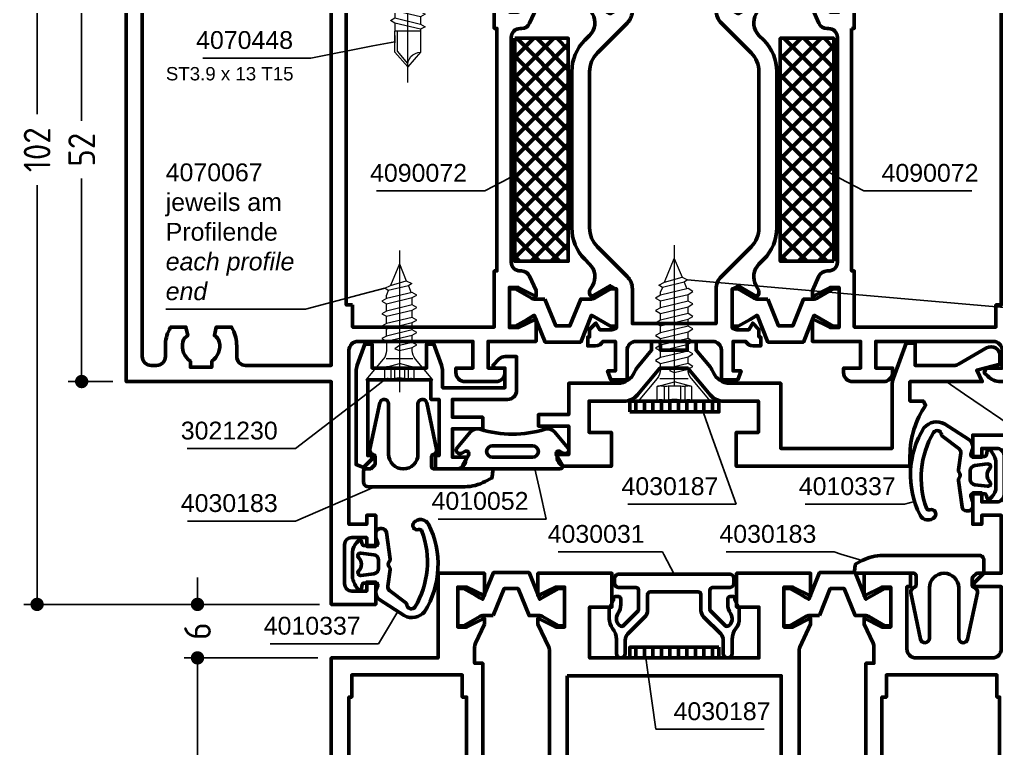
# Model space of a CAD drawing. Header units: millimetres. Extents: x 27 to 192, y 33 to 248.
# Drawn here: x 27 to 136.7, y 113.3 to 195 of the extents above; entities that cross this region are included whole.
import ezdxf
from ezdxf.enums import TextEntityAlignment as Align

# ---------------------------------------------------------------- set-up
doc = ezdxf.new("R2010")
doc.units = ezdxf.units.MM
doc.linetypes.add('CENTER', pattern=[50.8, 31.75, -6.35, 6.35, -6.35])
doc.linetypes.add('HIDDEN', pattern=[9.525, 6.35, -3.175])
for name, color, linetype, lineweight in [('AM_5', 3, 'Continuous', 25), ('AM_C', 50, 'Continuous', 50), ('AM_S', 80, 'Continuous', 50), ('Cent3', 70, 'CENTER', 18), ('CHide4', 10, 'HIDDEN', 13), ('Cont3', 70, 'Continuous', 18), ('Cont4', 10, 'Continuous', 13)]:
    doc.layers.add(name, color=color, linetype=linetype, lineweight=lineweight)
doc.layers.add('WBC-GER-ENG', color=7, linetype='Continuous')
doc.styles.add('HBS_DIMTEXTSTYLE', font='isocp.shx')
doc.styles.add('SWISSL', font='swissl.ttf')
doc.dimstyles.new('Konstruktionsschnitt 1-1$0', dxfattribs={"dimscale": 0, "dimtxt": 3, "dimasz": 1.5, "dimexe": 1.5, "dimexo": 1.5, "dimgap": 1.5, "dimtad": 0, "dimdsep": 46, "dimtxsty": 'HBS_DIMTEXTSTYLE', "dimblk": 'PUNKT', "dimcen": 0, "dimclrd": 3, "dimclre": 3, "dimclrt": 2, "dimadec": 1, "dimazin": 2, "dimtfac": 0.7, "dimtofl": 0, "dimtmove": 0, "dimatfit": 3, "dimfxl": 0, "dimtolj": 1, "dimtzin": 0, "dimarcsym": 0})

# ---------------------------------------------------------------- blocks, each defined once
blk = doc.blocks.new('PUNKT')
at = {"color": 0, "linetype": 'Continuous'}
blk.add_line((-0.5, 0), (-1, 0), dxfattribs=at)
at = {"color": 0, "linetype": 'Continuous', "const_width": 0.5}
blk.add_lwpolyline([(-0.25, 0, 1), (0.25, 0, 1)], format="xyb", close=True, dxfattribs=at)
blk = doc.blocks.new('*D30')
at = {"layer": 'AM_5', "color": 3, "lineweight": -2, "transparency": 16777216}
for p, q in [((60.5, 123.42), (45.5, 123.42)), ((47, 121.92), (47, 90.13)), ((47, 51.92), (47, 83.71)), ((60.5, 50.42), (45.5, 50.42))]:
    blk.add_line(p, q, dxfattribs=at)
at = {"layer": 'AM_5', "color": 3, "lineweight": -2, "transparency": 16777216, "xscale": 1.5, "yscale": 1.5, "zscale": 1.5}
for p, rotation in [((47, 123.42), 90), ((47, 50.42), 270)]:
    blk.add_blockref('PUNKT', p, dxfattribs=dict(at, rotation=rotation))
at = {"layer": 'AM_5', "color": 2, "transparency": 16777216, "insert": (47, 86.92), "char_height": 3, "attachment_point": 5, "rotation": 90, "style": 'HBS_DIMTEXTSTYLE'}
blk.add_mtext('\\A1;73', dxfattribs=at)
blk = doc.blocks.new('*D31')
at = {"layer": 'AM_5', "color": 3, "lineweight": -2, "transparency": 16777216}
for p, q in [((47, 130.92), (47, 132.42)), ((60.7, 129.42), (45.5, 129.42)), ((60.5, 123.42), (45.5, 123.42)), ((47, 121.92), (47, 120.42))]:
    blk.add_line(p, q, dxfattribs=at)
at = {"layer": 'AM_5', "color": 3, "lineweight": -2, "transparency": 16777216, "xscale": 1.5, "yscale": 1.5, "zscale": 1.5}
for p, rotation in [((47, 129.42), 270), ((47, 123.42), 90)]:
    blk.add_blockref('PUNKT', p, dxfattribs=dict(at, rotation=rotation))
at = {"layer": 'AM_5', "color": 2, "transparency": 16777216, "insert": (47, 126.42), "char_height": 3, "attachment_point": 5, "rotation": 90, "style": 'HBS_DIMTEXTSTYLE'}
blk.add_mtext('\\A1;6', dxfattribs=at)
blk = doc.blocks.new('*S457')
at = {"layer": 'AM_5', "color": 3}
for p, q in [((58, 138.76), (66.9, 142.62)), ((66.9, 142.62), (66.9, 142.62)), ((45.87, 138.76), (58, 138.76))]:
    blk.add_line(p, q, dxfattribs=at)
at = {"layer": 'AM_5', "color": 2, "insert": (56, 139.76), "char_height": 2, "attachment_point": 9, "style": 'SWISSL'}
blk.add_mtext('4030183', dxfattribs=at)
blk = doc.blocks.new('*S458')
at = {"layer": 'AM_5', "color": 3}
for p, q in [((106.31, 135.3), (118.44, 135.3)), ((118.44, 135.3), (119.19, 135.07))]:
    blk.add_line(p, q, dxfattribs=at)
at = {"layer": 'AM_5', "color": 3, "linetype": 'Continuous'}
blk.add_line((119.19, 135.07), (121.58, 134.33), dxfattribs=at)
at = {"layer": 'AM_5', "color": 2, "insert": (116.44, 136.3), "char_height": 2, "attachment_point": 9, "style": 'SWISSL'}
blk.add_mtext('4030183', dxfattribs=at)
blk = doc.blocks.new('*S462')
at = {"layer": 'AM_5', "color": 3, "linetype": 'Continuous'}
blk.add_line((97.57, 121.51), (97.22, 123.99), dxfattribs=at)
at = {"layer": 'AM_5', "color": 3}
for p, q in [((98.42, 115.41), (97.57, 121.51)), ((110.57, 115.41), (98.42, 115.41))]:
    blk.add_line(p, q, dxfattribs=at)
at = {"layer": 'AM_5', "color": 2, "insert": (100.42, 116.41), "char_height": 2, "attachment_point": 7, "style": 'SWISSL'}
blk.add_mtext('4030187', dxfattribs=at)
blk = doc.blocks.new('*S463')
at = {"layer": 'AM_5', "color": 3}
for p, q in [((87.47, 135.3), (99.17, 135.3)), ((99.17, 135.3), (99.32, 135.03))]:
    blk.add_line(p, q, dxfattribs=at)
at = {"layer": 'AM_5', "color": 3, "linetype": 'Continuous'}
blk.add_line((99.32, 135.03), (100.5, 132.82), dxfattribs=at)
at = {"layer": 'AM_5', "color": 2, "insert": (97.17, 136.3), "char_height": 2, "attachment_point": 9, "style": 'SWISSL'}
blk.add_mtext('4030031', dxfattribs=at)
blk = doc.blocks.new('WS4070448')
at = {"layer": 'Cent3', "ltscale": 0.5}
blk.add_line((8.05, -14.4), (8.07, 4.66), dxfattribs=at)
at = {"layer": 'CHide4', "ltscale": 0.3}
for p, q in [((7.1, 1.69), (7.1, 3.08)), ((7.51, 1.69), (7.51, 2.97)), ((8.63, 1.69), (8.63, 2.97)), ((9.04, 1.69), (9.04, 3.08))]:
    blk.add_line(p, q, dxfattribs=at)
for points in [[(6.42, 2.92), (6.42, 1.69)], [(9.72, 2.92), (9.72, 1.69)], [(6.42, 1.69), (8.07, 1.25)], [(9.72, 1.69), (8.07, 1.25)]]:
    blk.add_lwpolyline(points, dxfattribs=at)
for centre, radius, start, end in [((6.48, 4.2), 1.28, 267.2848, 298.8872), ((8.07, 5.85), 2.94, 250.6988, 289.3012), ((9.66, 4.2), 1.28, 241.1128, 272.7152), ((6.76, 2.85), 1.21, 253.6643, 286.3357), ((8.07, 11.78), 10.13, 264.4948, 275.5052), ((9.38, 2.85), 1.21, 253.6643, 286.3357)]:
    blk.add_arc(centre, radius, start, end, dxfattribs=at)
at = {"layer": 'Cont4'}
for p, q in [((6.62, -8.64), (6.62, -11)), ((6.62, -8.64), (9.52, -8.64)), ((9.52, -11), (9.52, -8.64)), ((6.62, -11), (8.07, -12.64)), ((8.07, -12.64), (9.52, -11))]:
    blk.add_line(p, q, dxfattribs=at)
blk.add_lwpolyline([(11.39, 2.11, 0.314856), (4.74, 2.11, 0.244912), (4.32, 1.29), (4.32, 0.36), (11.82, 0.36), (11.82, 1.29, 0.244912), (11.39, 2.11, 0.138291)], format="xyb", dxfattribs=at)
for points in [[(6.12, -1.14), (6.62, -1.43), (8.07, -1.08), (8.57, -0.71), (8.07, -0.51), (6.62, -0.85)], [(6.12, -2.54), (6.62, -2.83), (9.52, -2.14), (10.02, -1.85), (9.52, -1.56), (6.62, -2.25)], [(6.12, -3.94), (6.62, -4.23), (9.52, -3.54), (10.02, -3.25), (9.52, -2.96), (6.62, -3.65)], [(6.12, -5.34), (6.62, -5.63), (9.52, -4.94), (10.02, -4.65), (9.52, -4.36), (6.62, -5.05)], [(6.12, -6.74), (6.62, -7.03), (9.52, -6.34), (10.02, -6.05), (9.52, -5.76), (6.62, -6.45)], [(6.12, -8.14), (6.62, -8.43), (9.52, -7.74), (10.02, -7.45), (9.52, -7.16), (6.62, -7.85)]]:
    blk.add_lwpolyline(points, close=True, dxfattribs=at)
for points in [[(6.62, -0.14), (6.62, -0.85)], [(9.52, -0.14), (9.52, -1.56)], [(6.62, -1.43), (6.62, -1.85)], [(6.62, -1.43), (6.62, -2.25)], [(6.62, -1.43), (6.62, -2.25)], [(9.52, -2.14), (9.52, -2.96)], [(6.62, -2.83), (6.62, -3.65)], [(6.62, -4.23), (6.62, -5.05)], [(9.52, -3.54), (9.52, -4.36)], [(9.52, -4.94), (9.52, -5.76)], [(6.62, -5.63), (6.62, -6.45)], [(9.52, -6.34), (9.52, -7.16)], [(6.62, -7.03), (6.62, -7.85)], [(6.62, -8.43), (6.62, -8.64)], [(9.27, -8.64), (9.27, -10.89), (8.1, -12.28)], [(9.52, -7.74), (9.52, -8.64)], [(6.62, -9.83), (6.62, -10.65)], [(9.52, -9.14), (9.52, -9.96)]]:
    blk.add_lwpolyline(points, dxfattribs=at)
for centre, radius, start, end in [((6.12, -0.14), 0.5, 0, 90), ((10.02, -0.14), 0.5, 90, 180), ((6.61, -12.47), 1.47, 353.4244, 89.6688)]:
    blk.add_arc(centre, radius, start, end, dxfattribs=at)
blk = doc.blocks.new('*S464')
at = {"layer": 'AM_5', "color": 3}
for p, q in [((59.72, 190.7), (66.69, 192.06)), ((47.58, 190.7), (59.72, 190.7))]:
    blk.add_line(p, q, dxfattribs=at)
at = {"layer": 'AM_5', "color": 3, "linetype": 'Continuous'}
blk.add_line((66.69, 192.06), (69.14, 192.54), dxfattribs=at)
at = {"layer": 'AM_5', "color": 2, "insert": (57.72, 191.7), "char_height": 2, "attachment_point": 9, "style": 'SWISSL'}
blk.add_mtext('4070448', dxfattribs=at)
blk = doc.blocks.new('ZAHL rechts')
at = {"layer": 'AM_5', "color": 2, "style": 'SWISSL'}
blk.add_attdef('XXX', text='', height=1.5, dxfattribs=at).set_placement((-1.95, -2.5), align=Align.RIGHT)
blk = doc.blocks.new('*S468')
at = {"layer": 'AM_5', "color": 3, "linetype": 'Continuous'}
blk.add_line((81.25, 176.87), (83.46, 178.04), dxfattribs=at)
at = {"layer": 'AM_5', "color": 3}
for p, q in [((79.24, 175.8), (81.25, 176.87)), ((67.1, 175.8), (79.24, 175.8))]:
    blk.add_line(p, q, dxfattribs=at)
at = {"layer": 'AM_5', "color": 2, "insert": (77.24, 176.8), "char_height": 2, "attachment_point": 9, "style": 'SWISSL'}
blk.add_mtext('4090072', dxfattribs=at)
blk = doc.blocks.new('*S469')
at = {"layer": 'AM_5', "color": 3, "linetype": 'Continuous'}
blk.add_line((119.75, 176.87), (117.54, 178.04), dxfattribs=at)
at = {"layer": 'AM_5', "color": 3}
for p, q in [((121.76, 175.8), (119.75, 176.87)), ((133.9, 175.8), (121.76, 175.8))]:
    blk.add_line(p, q, dxfattribs=at)
at = {"layer": 'AM_5', "color": 2, "insert": (123.76, 176.8), "char_height": 2, "attachment_point": 7, "style": 'SWISSL'}
blk.add_mtext('4090072', dxfattribs=at)
blk = doc.blocks.new('*S470')
at = {"layer": 'WBC-GER-ENG', "color": 3, "linetype": 'Continuous'}
blk.add_line((104.49, 165.6), (102, 165.81), dxfattribs=at)
at = {"layer": 'WBC-GER-ENG', "color": 3}
for p, q in [((153, 161.4), (104.49, 165.6)), ((191.18, 161.4), (153, 161.4))]:
    blk.add_line(p, q, dxfattribs=at)
at = {"layer": 'WBC-GER-ENG', "color": 2, "insert": (155, 162.4), "char_height": 2, "attachment_point": 7, "style": 'SWISSL'}
blk.add_mtext('4070056\\PST4.2 x 16 T20\\PSchraubenabstand < 300 mm\\P\\fSwis721 Lt BT|b0|i1|c0|p34;Screw distance < 300 mm', dxfattribs=at)
blk = doc.blocks.new('*S471')
at = {"layer": 'AM_5', "color": 3, "linetype": 'Continuous'}
blk.add_line((68.19, 126.48), (69.47, 128.62), dxfattribs=at)
at = {"layer": 'AM_5', "color": 3}
for p, q in [((67.31, 125), (68.19, 126.48)), ((55.16, 125), (67.31, 125))]:
    blk.add_line(p, q, dxfattribs=at)
at = {"layer": 'AM_5', "color": 2, "insert": (65.31, 126), "char_height": 2, "attachment_point": 9, "style": 'SWISSL'}
blk.add_mtext('4010337', dxfattribs=at)
blk = doc.blocks.new('*S472')
at = {"layer": 'AM_5', "color": 3}
for p, q in [((115.2, 140.65), (126.35, 140.65)), ((126.35, 140.65), (127.45, 140.96))]:
    blk.add_line(p, q, dxfattribs=at)
at = {"layer": 'AM_5', "color": 2, "insert": (125.35, 141.65), "char_height": 2, "attachment_point": 9, "style": 'SWISSL'}
blk.add_mtext('4010337', dxfattribs=at)
blk = doc.blocks.new('ws4070056')
at = {"layer": 'Cent3', "ltscale": 0.5}
blk.add_line((0, -17.5), (0, 1.5), dxfattribs=at)
at = {"layer": 'CHide4', "ltscale": 0.5}
for p, q in [((-1.17, -1.64), (-1.17, 0)), ((1.13, -1.64), (1.13, 0)), ((-0.68, -1.64), (-0.68, -0.13)), ((0.64, -1.64), (0.64, -0.13))]:
    blk.add_line(p, q, dxfattribs=at)
for points in [[(-1.97, 0), (-1.97, -1.64)], [(1.93, 0), (1.93, -1.64)], [(-1.97, -1.64), (-0.02, -2.16)], [(1.93, -1.64), (-0.02, -2.16)], [(1.62, -2.53), (-1.62, -2.53)]]:
    blk.add_lwpolyline(points, dxfattribs=at)
for centre, radius, start, end in [((-1.57, 0.41), 0.571, 225.3933, 314.6067), ((-0.02, 3.28), 3.47, 250.6988, 289.3012), ((1.53, 0.43), 0.591, 227.294, 312.706), ((-1.57, -0.27), 1.43, 253.6643, 286.3357), ((-0.02, 10.28), 11.97, 264.4948, 275.5052), ((1.53, -0.27), 1.43, 253.6643, 286.3357)]:
    blk.add_arc(centre, radius, start, end, dxfattribs=at)
at = {"layer": 'Cont4'}
blk.add_lwpolyline([(1.55, -3.56, -0.176327), (1.92, -2.53), (4.05, 0), (-4.05, 0), (-1.92, -2.53, -0.176327), (-1.55, -3.56)], format="xyb", dxfattribs=at)
for points in [[(-1.55, -3.58), (-2.1, -3.9), (-1.55, -4.22), (0, -3.85), (0.55, -3.43), (0, -3.21)], [(-1.55, -4.98), (-2.1, -5.3), (-1.55, -5.62), (1.55, -4.88), (2.1, -4.56), (1.55, -4.24)], [(-1.55, -6.38), (-2.1, -6.7), (-1.55, -7.02), (1.55, -6.28), (2.1, -5.96), (1.55, -5.64)], [(-1.55, -7.78), (-2.1, -8.1), (-1.55, -8.42), (1.55, -7.68), (2.1, -7.36), (1.55, -7.04)], [(-1.55, -9.18), (-2.1, -9.5), (-1.55, -9.82), (1.55, -9.08), (2.1, -8.76), (1.55, -8.44)], [(-1.55, -10.58), (-2.1, -10.9), (-1.55, -11.22), (1.55, -10.48), (2.1, -10.16), (1.55, -9.84)], [(-1.55, -11.98), (-2.1, -12.3), (-1.55, -12.62), (1.55, -11.88), (2.1, -11.56), (1.55, -11.24)], [(1.34, -12.76), (1.73, -13.02), (1.11, -13.33), (-0.87, -13.9), (-1.5, -13.59), (-1.11, -13.33)]]:
    blk.add_lwpolyline(points, close=True, dxfattribs=at)
for points in [[(-1.55, -4.22), (-1.55, -4.98)], [(1.55, -3.56), (1.55, -4.24)], [(1.55, -4.88), (1.55, -5.64)], [(-1.55, -5.62), (-1.55, -6.38)], [(1.55, -6.28), (1.55, -7.04)], [(-1.55, -7.02), (-1.55, -7.78)], [(-1.55, -8.42), (-1.55, -9.18)], [(1.55, -7.68), (1.55, -8.44)], [(-1.55, -9.82), (-1.55, -10.58)], [(1.55, -9.08), (1.55, -9.84)], [(1.55, -10.48), (1.55, -11.24)], [(-1.55, -11.22), (-1.55, -11.98)], [(1.55, -11.88), (1.55, -12.26)], [(-1.11, -13.33), (-1.41, -12.59)], [(1.34, -12.76), (1.55, -12.26)], [(1.11, -13.33), (0, -16), (-0.87, -13.9)]]:
    blk.add_lwpolyline(points, dxfattribs=at)
blk = doc.blocks.new('*D81')
at = {"layer": 'AM_5', "color": 3, "lineweight": -2, "transparency": 16777216}
for p, q in [((60.7, 231.42), (27.5, 231.42)), ((29, 229.92), (29, 184.41)), ((29, 130.92), (29, 176.43)), ((60.7, 129.42), (27.5, 129.42))]:
    blk.add_line(p, q, dxfattribs=at)
at = {"layer": 'AM_5', "color": 3, "lineweight": -2, "transparency": 16777216, "xscale": 1.5, "yscale": 1.5, "zscale": 1.5}
for p, rotation in [((29, 231.42), 90), ((29, 129.42), 270)]:
    blk.add_blockref('PUNKT', p, dxfattribs=dict(at, rotation=rotation))
at = {"layer": 'AM_5', "color": 2, "transparency": 16777216, "insert": (29, 180.42), "char_height": 3, "attachment_point": 5, "rotation": 90, "style": 'HBS_DIMTEXTSTYLE'}
blk.add_mtext('\\A1;102', dxfattribs=at)
blk = doc.blocks.new('*S476')
at = {"layer": 'AM_5', "color": 3, "linetype": 'Continuous'}
blk.add_line((85.42, 142.18), (84.87, 144.62), dxfattribs=at)
at = {"layer": 'AM_5', "color": 3}
for p, q in [((86.14, 139), (85.42, 142.18)), ((74, 139), (86.14, 139))]:
    blk.add_line(p, q, dxfattribs=at)
at = {"layer": 'AM_5', "color": 2, "insert": (84.14, 140), "char_height": 2, "attachment_point": 9, "style": 'SWISSL'}
blk.add_mtext('4010052', dxfattribs=at)
blk = doc.blocks.new('*S477')
at = {"layer": 'AM_5', "color": 3, "linetype": 'Continuous'}
blk.add_line((66.02, 153.09), (68, 154.62), dxfattribs=at)
at = {"layer": 'AM_5', "color": 3}
for p, q in [((58, 146.89), (66.02, 153.09)), ((45.84, 146.89), (58, 146.89))]:
    blk.add_line(p, q, dxfattribs=at)
at = {"layer": 'AM_5', "color": 2, "insert": (56, 147.89), "char_height": 2, "attachment_point": 9, "style": 'SWISSL'}
blk.add_mtext('3021230', dxfattribs=at)
blk = doc.blocks.new('*S478')
at = {"layer": 'AM_5', "color": 3, "linetype": 'Continuous'}
blk.add_line((133.06, 153.01), (131, 154.42), dxfattribs=at)
at = {"layer": 'AM_5', "color": 3}
for p, q in [((153, 139.43), (133.06, 153.01)), ((164.7, 139.43), (153, 139.43))]:
    blk.add_line(p, q, dxfattribs=at)
at = {"layer": 'AM_5', "color": 2, "insert": (155, 140.43), "char_height": 2, "attachment_point": 7, "style": 'SWISSL'}
blk.add_mtext('3021231', dxfattribs=at)
blk = doc.blocks.new('*S479')
at = {"layer": 'AM_5', "color": 3, "linetype": 'Continuous'}
blk.add_line((104.57, 148.67), (103.73, 151.02), dxfattribs=at)
at = {"layer": 'AM_5', "color": 3}
for p, q in [((107.45, 140.65), (104.57, 148.67)), ((95.3, 140.65), (107.45, 140.65))]:
    blk.add_line(p, q, dxfattribs=at)
at = {"layer": 'AM_5', "color": 2, "insert": (105.45, 141.65), "char_height": 2, "attachment_point": 9, "style": 'SWISSL'}
blk.add_mtext('4030187', dxfattribs=at)
blk = doc.blocks.new('ws4070067')
at = {"layer": 'Cent3', "ltscale": 0.5}
blk.add_line((0, -14.5), (0, 1.5), dxfattribs=at)
at = {"layer": 'CHide4', "ltscale": 0.5}
for p, q in [((-0.97, -1.38), (-0.97, 0)), ((0.97, -1.38), (0.97, 0)), ((-0.56, -1.38), (-0.56, -0.11)), ((0.56, -1.38), (0.56, -0.11))]:
    blk.add_line(p, q, dxfattribs=at)
for points in [[(-1.65, 0), (-1.65, -1.38)], [(1.65, 0), (1.65, -1.38)], [(-1.65, -1.38), (0, -1.83)], [(1.65, -1.38), (0, -1.83)]]:
    blk.add_lwpolyline(points, dxfattribs=at)
for centre, radius, start, end in [((-1.31, 0.39), 0.519, 229.2336, 310.7664), ((0, 2.77), 2.94, 250.6988, 289.3012), ((1.31, 0.39), 0.519, 229.2336, 310.7664), ((-1.31, -0.23), 1.21, 253.6643, 286.3357), ((0, 8.7), 10.13, 264.4948, 275.5052), ((1.31, -0.23), 1.21, 253.6643, 286.3357)]:
    blk.add_arc(centre, radius, start, end, dxfattribs=at)
at = {"layer": 'Cont4'}
blk.add_lwpolyline([(1.45, -4.32), (1.45, -3.29, -0.176327), (1.8, -2.32), (3.75, 0), (-3.75, 0), (-1.8, -2.32, -0.176327), (-1.45, -3.29), (-1.45, -3.61)], format="xyb", dxfattribs=at)
for points in [[(-1.95, -3.9), (-1.45, -4.19), (0, -3.84), (0.5, -3.47), (0, -3.27), (-1.45, -3.61)], [(-1.45, -5.59), (1.45, -4.9), (1.95, -4.61), (1.45, -4.32), (-1.45, -5.01), (-1.95, -5.3)], [(-1.45, -6.99), (1.45, -6.3), (1.95, -6.01), (1.45, -5.72), (-1.45, -6.41), (-1.95, -6.7)], [(-1.45, -8.39), (1.45, -7.7), (1.95, -7.41), (1.45, -7.12), (-1.45, -7.81), (-1.95, -8.1)], [(-1.45, -9.21), (-1.95, -9.5), (-1.45, -9.79), (1.45, -9.1), (1.95, -8.81), (1.45, -8.52)], [(1.24, -10), (1.63, -10.27), (1.01, -10.57), (-0.78, -11.11), (-1.41, -10.8), (-1.02, -10.54)]]:
    blk.add_lwpolyline(points, close=True, dxfattribs=at)
for points in [[(-1.5, -2.34), (1.5, -2.34)], [(-1.45, -4.19), (-1.45, -5.01)], [(1.45, -4.9), (1.45, -5.72)], [(-1.45, -5.59), (-1.45, -6.41)], [(1.45, -6.3), (1.45, -7.12)], [(-1.45, -6.99), (-1.45, -7.81)], [(-1.45, -8.39), (-1.45, -9.21)], [(1.45, -7.7), (1.45, -8.52)], [(-1.02, -10.54), (-1.34, -9.76)], [(1.24, -10), (1.45, -9.5)], [(1.45, -9.1), (1.45, -9.5)], [(0, -13), (1.01, -10.57)], [(0, -13), (-0.78, -11.11)]]:
    blk.add_lwpolyline(points, dxfattribs=at)
blk = doc.blocks.new('*S480')
at = {"layer": 'WBC-GER-ENG', "color": 3, "linetype": 'Continuous'}
blk.add_line((65.6, 164.24), (68.02, 164.89), dxfattribs=at)
at = {"layer": 'WBC-GER-ENG', "color": 3}
for p, q in [((59.13, 162.52), (65.6, 164.24)), ((43.43, 162.52), (59.13, 162.52))]:
    blk.add_line(p, q, dxfattribs=at)
at = {"layer": 'WBC-GER-ENG', "color": 2, "insert": (43.43, 163.52), "char_height": 2, "attachment_point": 7, "style": 'SWISSL'}
blk.add_mtext('4070067\\Pjeweils am\\PProfilende\\P\\fSwis721 Lt BT|b0|i1|c0|p34;each profile \\Pend', dxfattribs=at)
blk = doc.blocks.new('*D137')
at = {"layer": 'AM_5', "color": 3, "lineweight": -2, "transparency": 16777216}
for p, q in [((37.5, 206.42), (32.5, 206.42)), ((34, 204.92), (34, 183.66)), ((34, 155.92), (34, 177.18)), ((37.5, 154.42), (32.5, 154.42))]:
    blk.add_line(p, q, dxfattribs=at)
at = {"layer": 'AM_5', "color": 3, "lineweight": -2, "transparency": 16777216, "xscale": 1.5, "yscale": 1.5, "zscale": 1.5}
for p, rotation in [((34, 206.42), 90), ((34, 154.42), 270)]:
    blk.add_blockref('PUNKT', p, dxfattribs=dict(at, rotation=rotation))
at = {"layer": 'AM_5', "color": 2, "transparency": 16777216, "insert": (34, 180.42), "char_height": 3, "attachment_point": 5, "rotation": 90, "style": 'HBS_DIMTEXTSTYLE'}
blk.add_mtext('\\A1;52', dxfattribs=at)
blk = doc.blocks.new('WI1021356')
for points in [[(-59.8, 27.2), (-60.81, 29.36, -0.109518), (-60.9, 29.78), (-60.9, 31.6), (-60, 31.6), (-60, 70.9), (-57.94, 70.9, 0.294108), (-57.03, 71.49), (-56.3, 73.1), (-56.3, 73.75), (-58.3, 72.75), (-59.3, 72.75), (-59.3, 77.25), (-58.3, 77.25), (-56.3, 76.25), (-56.3, 78.8), (-59.3, 78.8), (-59.3, 79), (-62, 79, 0.414214), (-63, 78), (-63, 77.5), (-61.1, 77.5), (-61.1, 74.5), (-74, 74.5, -0.414214), (-75, 75.5), (-75, 95), (-73, 95), (-73, 94), (-72, 94), (-72, 97.5), (-73, 97.5), (-73, 96.5), (-74.7, 96.5, -0.414214), (-75.5, 97.3), (-75.5, 101.7, -0.414214), (-74.7, 102.5), (-73, 102.5), (-73, 101.5), (-72, 101.5), (-72, 104), (-77, 104), (-77, 31), (-65, 31), (-65, 21.5), (-59.8, 21.5), (-59.8, 24.05), (-61.8, 23.05), (-62.8, 23.05), (-62.8, 27.55), (-61.8, 27.55), (-59.8, 26.55), (-59.8, 27.2)], [(-20.7, 78.8), (-20.7, 76.25), (-18.7, 77.25), (-17.7, 77.25), (-17.7, 72.75), (-18.7, 72.75), (-20.7, 73.75), (-20.7, 73.1), (-19.97, 71.49, 0.294108), (-19.06, 70.9), (-17, 70.9), (-17, 31.6), (-16.1, 31.6), (-16.1, 29.78, -0.109518), (-16.19, 29.36), (-17.2, 27.2), (-17.2, 26.55), (-15.2, 27.55), (-14.2, 27.55), (-14.2, 23.05), (-15.2, 23.05), (-17.2, 24.05), (-17.2, 21.5), (-12, 21.5), (-12, 23), (-12.4, 23), (-12.4, 30, -0.414214), (-11.4, 31), (-2.8, 31, -0.414214), (-1.8, 30), (-1.8, 23), (-4.8, 23), (-4.94, 22.66), (-3.78, 21.5), (-1.8, 21.5), (-1.8, 15), (-4, 15), (-4, 16), (-5, 16), (-5, 12.5), (-4, 12.5), (-4, 13.5), (-2.3, 13.5, -0.414214), (-1.5, 12.7), (-1.5, 8.3, -0.414214), (-2.3, 7.5), (-4, 7.5), (-4, 8.5), (-5, 8.5), (-5, 6), (0, 6), (0, 79), (-1.9, 79, 0.198912), (-3.31, 78.41), (-3.71, 78.01), (-3.5, 77.5), (-1.7, 77.5), (-1.7, 75.5, -0.414214), (-2.7, 74.5), (-15.9, 74.5), (-15.9, 77.5), (-14, 77.5), (-14, 78, 0.414214), (-15, 79), (-17.7, 79), (-17.7, 78.8), (-20.7, 78.8)], [(-55.31, 74.05), (-56.43, 74.05, 0.131652), (-56.83, 73.94), (-58.64, 72.9), (-59.3, 72.9), (-59.3, 77.1), (-58.64, 77.1), (-57.3, 76.33), (-56.81, 76.04), (-56.51, 75.87), (-55.3, 78.87), (-51.3, 78.87), (-50.09, 75.87), (-47.96, 77.1), (-47.3, 77.1), (-47.3, 72.9), (-47.96, 72.9), (-49.77, 73.94, 0.131652), (-50.17, 74.05), (-51.29, 74.05), (-52.52, 77.07), (-54.09, 77.07)], [(-52.5, 66.33, -0.198912), (-51.04, 69.86), (-50.3, 70.6), (-50.3, 73.75), (-48.3, 72.75), (-47.3, 72.75), (-47.3, 77.25), (-48.3, 77.25), (-50.3, 76.25), (-50.3, 78.8), (-43.8, 78.8), (-43.8, 77.3), (-45.5, 77.3), (-45.5, 74.5), (-31.5, 74.5), (-31.5, 77.3), (-33.2, 77.3), (-33.2, 78.8), (-26.7, 78.8), (-26.7, 76.25), (-28.7, 77.25), (-29.7, 77.25), (-29.7, 72.75), (-28.7, 72.75), (-26.7, 73.75), (-26.7, 70.6), (-25.96, 69.86, -0.198912), (-24.5, 66.33), (-24.5, 30.21, 0.109518), (-24.41, 29.79), (-23.2, 27.2), (-23.2, 26.55), (-25.2, 27.55), (-26.2, 27.55), (-26.2, 23.05), (-25.2, 23.05), (-23.2, 24.05), (-23.2, 21.5), (-31.5, 21.5), (-31.5, 25.3), (-29, 25.3), (-29, 31), (-48, 31), (-48, 25.3), (-45.5, 25.3), (-45.5, 21.5), (-53.8, 21.5), (-53.8, 24.05), (-51.8, 23.05), (-50.8, 23.05), (-50.8, 27.55), (-51.8, 27.55), (-53.8, 26.55), (-53.8, 27.2), (-52.59, 29.79, 0.109518), (-52.5, 30.21)], [(-25.71, 74.05), (-26.83, 74.05, 0.131652), (-27.23, 73.94), (-29.04, 72.9), (-29.7, 72.9), (-29.7, 77.1), (-29.04, 77.1), (-27.7, 76.33), (-27.21, 76.04), (-26.91, 75.87), (-25.7, 78.87), (-21.7, 78.87), (-20.49, 75.87), (-18.36, 77.1), (-17.7, 77.1), (-17.7, 72.9), (-18.36, 72.9), (-20.17, 73.94, 0.131652), (-20.57, 74.05), (-21.69, 74.05), (-22.91, 77.07), (-24.49, 77.07)], [(-50.5, 33), (-26.5, 33), (-26.5, 66.33, 0.198912), (-27.38, 68.45), (-29.14, 70.21, 0.154989), (-29.67, 70.49, -0.248244), (-31.53, 71.91, 0.293963), (-32.44, 72.5), (-44.57, 72.5, 0.293963), (-45.48, 71.91, -0.248244), (-47.33, 70.49, 0.154989), (-47.86, 70.21), (-49.62, 68.45, 0.198912), (-50.5, 66.33)], [(-58.81, 26.25), (-59.93, 26.25, -0.131652), (-60.33, 26.36), (-62.14, 27.4), (-62.8, 27.4), (-62.8, 23.2), (-62.14, 23.2), (-60.8, 23.97), (-60.31, 24.26), (-60.01, 24.43), (-58.8, 21.43), (-54.8, 21.43), (-53.59, 24.43), (-51.46, 23.2), (-50.8, 23.2), (-50.8, 27.4), (-51.46, 27.4), (-53.27, 26.36, -0.131652), (-53.67, 26.25), (-54.79, 26.25), (-56.02, 23.23), (-57.59, 23.23)], [(-22.21, 26.25), (-23.33, 26.25, -0.131652), (-23.73, 26.36), (-25.54, 27.4), (-26.2, 27.4), (-26.2, 23.2), (-25.54, 23.2), (-24.2, 23.97), (-23.71, 24.26), (-23.41, 24.43), (-22.2, 21.43), (-18.2, 21.43), (-16.99, 24.43), (-14.86, 23.2), (-14.2, 23.2), (-14.2, 27.4), (-14.86, 27.4), (-16.67, 26.36, -0.131652), (-17.07, 26.25), (-18.19, 26.25), (-19.42, 23.23), (-20.99, 23.23)]]:
    blk.add_lwpolyline(points, format="xyb", close=True)
for points in [[(-62.3, 72.6), (-74.7, 72.6), (-74.7, 70.1), (-75, 70.1), (-75, 35.4), (-74.7, 35.4), (-74.7, 32.9), (-62.3, 32.9), (-62.3, 35.4), (-61.8, 35.4), (-61.8, 70.1), (-62.3, 70.1), (-62.3, 72.6)], [(-15.2, 70.1), (-14.7, 70.1), (-14.7, 72.6), (-2.3, 72.6), (-2.3, 70.1), (-2, 70.1), (-2, 35.4), (-2.3, 35.4), (-2.3, 32.9), (-14.7, 32.9), (-14.7, 35.4), (-15.2, 35.4), (-15.2, 70.1)]]:
    blk.add_lwpolyline(points, close=True)
blk = doc.blocks.new('WI1021369')
for points in [[(23, 15.8), (23, 16.45), (21, 15.45), (20, 15.45), (20, 19.95), (21, 19.95), (23, 18.95), (23, 21.5), (17.6, 21.5), (17.6, 24.5), (19.5, 24.5), (19.5, 25, 0.414214), (18.5, 26), (15, 26, 0.414214), (14, 25), (14, 24.5), (15.9, 24.5), (15.9, 21.5), (3, 21.5, -0.414214), (2, 22.5), (2, 42), (4, 42), (4, 41), (5, 41), (5, 44.5), (4, 44.5), (4, 43.5), (2.3, 43.5, -0.414214), (1.5, 44.3), (1.5, 48.7, -0.414214), (2.3, 49.5), (4, 49.5), (4, 48.5), (5, 48.5), (5, 51), (0, 51), (0, 26), (-23, 26), (-23, -26), (0, -26), (0, -51), (5, -51), (5, -48.5), (4, -48.5), (4, -49.5), (2.3, -49.5, -0.414214), (1.5, -48.7), (1.5, -44.3, -0.414214), (2.3, -43.5), (4, -43.5), (4, -44.5), (5, -44.5), (5, -41), (4, -41), (4, -42), (2, -42), (2, -22.5, -0.414214), (3, -21.5), (15.9, -21.5), (15.9, -24.5), (14, -24.5), (14, -25, 0.414214), (15, -26), (18.5, -26, 0.414214), (19.5, -25), (19.5, -24.5), (17.6, -24.5), (17.6, -21.5), (23, -21.5), (23, -18.95), (21, -19.95), (20, -19.95), (20, -15.45), (21, -15.45), (23, -16.45), (23, -15.8), (22.27, -14.19, 0.294108), (21.36, -13.6), (21.2, -13.6, -0.414214), (20.2, -12.6), (20.2, 12.6, -0.414214), (21.2, 13.6), (21.36, 13.6, 0.294108), (22.27, 14.19), (23, 15.8)], [(48, -15.8), (47.68, -15.25, -0.339454), (48, -12.83), (48.54, -12.29, 0.198912), (50, -8.76), (50, 8.76, 0.198912), (48.54, 12.29), (48, 12.83, -0.339454), (47.68, 15.24), (48, 15.8), (48, 16.19), (47.74, 16.45), (45.68, 15.26), (45, 15.65), (45, 20), (45.52, 20.2), (46.87, 20.2), (47.3, 19.45), (48, 20.15), (48, 21), (48.2, 21), (48.2, 22), (47.37, 22, 0.26795), (46.5, 21.5), (45.1, 21.5), (45.1, 24.8), (45.99, 24.8), (45.62, 25.8), (43.8, 25.8), (43.8, 22.5, -0.414214), (42.8, 21.5), (34.2, 21.5, -0.414214), (33.2, 22.5), (33.2, 25.8), (31.38, 25.8), (31.01, 24.8), (31.9, 24.8), (31.9, 21.5), (30.5, 21.5, 0.267949), (29.63, 22), (28.8, 22), (28.8, 21), (29, 21), (29, 20.15), (29.7, 19.45), (30.13, 20.2), (31.48, 20.2), (32, 20), (32, 15.65), (31.32, 15.26), (29.26, 16.45), (29, 16.19), (29, 15.8), (29.32, 15.24, -0.339454), (29, 12.83), (28.46, 12.29, 0.198912), (27, 8.76), (27, -8.76, 0.198912), (28.46, -12.29), (29, -12.83, -0.339456), (29.32, -15.25), (29, -15.8), (29, -16.19), (29.26, -16.45), (31.32, -15.26), (32, -15.65), (32, -20), (31.48, -20.2), (30.13, -20.2), (29.7, -19.45), (29, -20.15), (29, -21), (29, -21), (28.8, -21), (28.8, -22), (29.63, -22, 0.267949), (30.5, -21.5), (31.9, -21.5), (31.9, -24.8), (31.01, -24.8), (31.38, -25.8), (33.2, -25.8), (33.2, -22.5, -0.414214), (34.2, -21.5), (42.8, -21.5, -0.414214), (43.8, -22.5), (43.8, -25.8), (45.62, -25.8), (45.99, -24.8), (45.1, -24.8), (45.1, -21.5), (46.5, -21.5, 0.267949), (47.37, -22), (48.2, -22), (48.2, -21), (48, -21), (48, -21), (48, -20.15), (47.3, -19.45), (46.87, -20.2), (45.52, -20.2), (45, -20), (45, -15.65), (45.68, -15.26), (47.74, -16.45), (48, -16.19), (48, -15.8)], [(54, -15.8), (54.73, -14.19, -0.294108), (55.64, -13.6), (55.8, -13.6, 0.414214), (56.8, -12.6), (56.8, 12.6, 0.414214), (55.8, 13.6), (55.64, 13.6, -0.294108), (54.73, 14.19), (54, 15.8), (54, 16.45), (56, 15.45), (57, 15.45), (57, 19.95), (56, 19.95), (54, 18.95), (54, 21.5), (59.4, 21.5), (59.4, 24.5), (57.5, 24.5), (57.5, 25, -0.414214), (58.5, 26), (62, 26, -0.414214), (63, 25), (63, 24.5), (61.1, 24.5), (61.1, 21.5), (74.3, 21.5, 0.414214), (75.3, 22.5), (75.3, 24.5), (73.5, 24.5), (73.29, 25.01), (73.69, 25.41, -0.198912), (75.1, 26), (77, 26), (77, -26), (75.1, -26, -0.198912), (73.69, -25.41), (73.29, -25.01), (73.5, -24.5), (75.3, -24.5), (75.3, -22.5, 0.414214), (74.3, -21.5), (61.1, -21.5), (61.1, -24.5), (63, -24.5), (63, -25, -0.414214), (62, -26), (58.5, -26, -0.414214), (57.5, -25), (57.5, -24.5), (59.4, -24.5), (59.4, -21.5), (54, -21.5), (54, -18.95), (56, -19.95), (57, -19.95), (57, -15.45), (56, -15.45), (54, -16.45), (54, -15.8)], [(-13.4, 23.72), (-13.4, 24.4), (-15.8, 24.4), (-15.8, 23.72, 0.303728), (-16.65, 21.55, 0.235067), (-16.09, 20.85), (-16.3, 19.9), (-18.02, 19.9), (-18.16, 20.17, -0.119256), (-18.6, 22), (-18.6, 23.2, 0.414214), (-19.6, 24.2), (-20.2, 24.2, 0.414214), (-21.2, 23.2), (-21.2, -23.2, 0.414214), (-20.2, -24.2), (-19.6, -24.2, 0.414214), (-18.6, -23.2), (-18.6, -22, -0.119256), (-18.16, -20.17), (-18.02, -19.9), (-16.3, -19.9), (-16.09, -20.85, 0.235067), (-16.65, -21.55, 0.303728), (-15.8, -23.72), (-15.8, -24.4), (-13.4, -24.4), (-13.4, -23.72, 0.303724), (-12.55, -21.55, 0.235067), (-13.11, -20.85), (-12.9, -19.9), (-11.18, -19.9), (-11.04, -20.17, -0.119256), (-10.6, -22), (-10.6, -23.2, 0.414214), (-9.6, -24.2), (0, -24.2), (0, 24.2), (-9.6, 24.2, 0.414214), (-10.6, 23.2), (-10.6, 22, -0.119256), (-11.04, 20.17), (-11.18, 19.9), (-12.9, 19.9), (-13.11, 20.85, 0.235067), (-12.55, 21.55, 0.303724), (-13.4, 23.72)], [(23.99, 16.75), (22.87, 16.75, 0.131652), (22.47, 16.64), (20.66, 15.6), (20, 15.6), (20, 19.8), (20.66, 19.8), (22, 19.03), (22.49, 18.74), (22.79, 18.57), (24, 21.57), (28, 21.57), (29.21, 18.57), (31.34, 19.8), (32, 19.8), (32, 15.6), (31.34, 15.6), (29.53, 16.64, 0.131652), (29.13, 16.75), (28.01, 16.75), (26.79, 19.77), (25.21, 19.77)], [(48.99, 16.75), (47.87, 16.75, 0.131652), (47.47, 16.64), (45.66, 15.6), (45, 15.6), (45, 19.8), (45.66, 19.8), (47, 19.03), (47.49, 18.74), (47.79, 18.57), (49, 21.57), (53, 21.57), (54.21, 18.57), (56.34, 19.8), (57, 19.8), (57, 15.6), (56.34, 15.6), (54.53, 16.64, 0.131652), (54.13, 16.75), (53.01, 16.75), (51.79, 19.77), (50.21, 19.77)], [(29, -8.76, 0.198912), (29.88, -10.88), (33.21, -14.21, -0.198912), (33.8, -15.63), (33.8, -19.5), (43.2, -19.5), (43.2, -15.63, -0.198912), (43.79, -14.21), (47.12, -10.88, 0.198912), (48, -8.76), (48, 8.76, 0.198912), (47.12, 10.88), (43.79, 14.21, -0.198912), (43.2, 15.63), (43.2, 19.5), (33.8, 19.5), (33.8, 15.63, -0.198912), (33.21, 14.21), (29.88, 10.88, 0.198912), (29, 8.76), (29, -8.76)], [(23.99, -16.75), (22.87, -16.75, -0.131652), (22.47, -16.64), (20.66, -15.6), (20, -15.6), (20, -19.8), (20.66, -19.8), (22, -19.03), (22.49, -18.74), (22.79, -18.57), (24, -21.57), (28, -21.57), (29.21, -18.57), (31.34, -19.8), (32, -19.8), (32, -15.6), (31.34, -15.6), (29.53, -16.64, -0.131652), (29.13, -16.75), (28.01, -16.75), (26.79, -19.77), (25.21, -19.77)], [(48.99, -16.75), (47.87, -16.75, -0.131652), (47.47, -16.64), (45.66, -15.6), (45, -15.6), (45, -19.8), (45.66, -19.8), (47, -19.03), (47.49, -18.74), (47.79, -18.57), (49, -21.57), (53, -21.57), (54.21, -18.57), (56.34, -19.8), (57, -19.8), (57, -15.6), (56.34, -15.6), (54.53, -16.64, -0.131652), (54.13, -16.75), (53.01, -16.75), (51.79, -19.77), (50.21, -19.77)]]:
    blk.add_lwpolyline(points, format="xyb", close=True)
for points in [[(2.4, -17.4), (2.4, -19.9), (18.3, -19.9), (18.3, -13.6), (18.6, -13.6), (18.6, 13.6), (18.3, 13.6), (18.3, 19.9), (2.4, 19.9), (2.4, 17.4), (1.7, 17.4), (1.7, -17.4), (2.4, -17.4)], [(58.4, 13.6), (58.7, 13.6), (58.7, 19.9), (74.6, 19.9), (74.6, 17.4), (75.2, 17.4), (75.2, -17.4), (74.6, -17.4), (74.6, -19.9), (58.7, -19.9), (58.7, -13.6), (58.4, -13.6), (58.4, 13.6)]]:
    blk.add_lwpolyline(points, close=True)
blk = doc.blocks.new('WI3021230')
blk.add_lwpolyline([(16.7, 0.35, -0.087489), (16.58, -0.33), (15.71, -2.7), (14.9, -2.7), (14.9, 0), (8.8, 0), (8.8, -2.7), (7.98, -2.7), (7.12, -0.33, -0.087489), (7, 0.35), (7, 2.2), (0, 2.2), (0, 0), (1.2, 0), (1.34, -0.34), (0.68, -1.01, -0.198912), (-0.03, -1.3), (-1.3, -1.3), (-1.3, 2.5, -0.414214), (-0.3, 3.5), (5.9, 3.5), (5.9, 5.5), (2.5, 5.5), (2.5, 6.8), (5.9, 6.8), (5.9, 10), (4.4, 10), (4.4, 10.3, -0.414214), (5.4, 11.3), (7.8, 11.3), (7.8, 9.8), (7.4, 9.8), (7.4, 3.5), (8.3, 3.5), (8.3, 1.3), (15.4, 1.3), (15.4, 9.8), (15, 9.8), (14.86, 10.14), (15.87, 11.16), (16.7, 10.82), (16.7, 0.35)], format="xyb", close=True)
blk = doc.blocks.new('WI3021231')
blk.add_lwpolyline([(40.05, -4.2), (40.05, -3.5), (37.05, -3.5), (37.05, -4.5), (36.05, -4.5), (36.05, -3.5), (34.45, -1.6, -0.079557), (34.13, -1.06, 0.306661), (32.27, 0.2), (26.55, 0.2), (26.55, 7.5), (14.05, 7.5), (14.05, 0.44, -0.087489), (13.9, -0.41), (12.48, -4.3), (11.48, -4.3), (11.48, -1.8), (7.12, -1.8, 0.131652), (6.62, -1.93), (3.45, -3.77, -0.57735), (1.95, -2.9), (1.95, -1.96), (4.56, -1.26), (3.95, 0), (12.05, 0), (12.05, 2.2), (10.55, 2.2), (10.3, 2.67, 0.151177), (12.05, 8.32), (12.05, 9.5), (31.55, 9.5), (31.55, 5.7), (29.05, 5.7), (29.05, 2.2), (32.94, 2.2, -0.221695), (34.48, 1.49), (36.98, -1.5), (40.12, -1.5), (42.62, 1.49, -0.221695), (44.15, 2.2), (48.05, 2.2), (48.05, 5.7), (45.55, 5.7), (45.55, 9.5), (50.65, 9.5, -0.414214), (51.65, 8.5), (51.65, 8.2), (50.35, 8.2), (50.35, 5), (53.75, 5), (53.75, 3.7), (50.35, 3.7), (50.35, 0.2), (44.83, 0.2, 0.306661), (42.97, -1.06, -0.079557), (42.64, -1.6), (41.05, -3.5), (41.05, -4.5), (40.35, -4.5, -0.414214), (40.05, -4.2)], format="xyb", close=True)
blk = doc.blocks.new('WI4010052')
for points in [[(-3.49, 0, -0.586485), (-3.22, -0.45), (-3.86, -1.55, 0.77087), (-3.45, -1.96), (-3.1, -1.76, -0.842901), (-2.59, -2.36), (-4.09, -4.14, -0.302435), (-5.16, -4.45, 0.152206), (-12.44, -4.45, -0.302435), (-13.51, -4.14), (-15.01, -2.36, -0.842901), (-14.5, -1.76), (-14.15, -1.96, 0.77087), (-13.74, -1.55), (-14.38, -0.45, -0.57735), (-14.12, 0), (-3.49, 0)], [(-6.55, -1.3, -1), (-6.55, -2.6), (-11.05, -2.6, -1), (-11.05, -1.3), (-6.55, -1.3)]]:
    blk.add_lwpolyline(points, format="xyb", close=True)
blk = doc.blocks.new('WI4010337')
for points in [[(3, -2.6, -0.059278), (2.91, -2.59, -0.117049), (1.67, -1.96, -0.635393), (1.77, -1.61), (2.23, -1.53, 0.36397), (2.4, -1.33), (2.4, 0.04, 0.520567), (2.13, 0.23), (1.55, 0.02, -0.087489), (1.45, 0), (1.34, 0, -0.254502), (0.5, 0.46), (-1.26, 3.19, -0.346313), (-0.82, 5.48, -0.262362), (8.99, 5.92, -0.532594), (9.19, 4.28, -0.763093), (8.39, 4.81, 0.405422), (8.21, 5.19, 0.226764), (-0.3, 4.4, 0.686875), (-0.04, 3.5, -0.213671), (0.17, 3.38), (1.56, 1.54, 0.272627), (2.03, 1.35), (3.91, 1.62, -0.228564), (4.16, 1.54, 0.398435), (4.84, 1.54, -0.228564), (5.09, 1.62), (8.07, 1.2, -0.373635), (8.5, 0.7), (8.5, 0.5, -0.414214), (8, 0), (7.55, 0, -0.087489), (7.45, 0.02), (6.87, 0.23, 0.520567), (6.6, 0.04), (6.6, -1.33, 0.36397), (6.77, -1.53), (7.03, -1.58, -0.594937), (7.15, -1.91), (6.95, -2.12, -0.208), (5.85, -2.6)], [(4.98, 0.3, -0.378866), (5.57, -0.23), (5.75, -1.66, -0.717695), (5.24, -1.91, 0.421053), (3.76, -1.91, -0.717695), (3.25, -1.66), (3.43, -0.23, -0.378866), (4.02, 0.3)]]:
    blk.add_lwpolyline(points, format="xyb", close=True)
blk = doc.blocks.new('WI4030031')
blk.add_lwpolyline([(6.2, -9.4, 0.414214), (6.7, -8.9), (6.7, -8.4, 0.414214), (6.2, -7.9), (4.3, -7.9, -0.414214), (4, -7.6), (4, -5.44, -0.198912), (4.09, -5.23), (5.7, -3.62, -0.366985), (6.08, -3.59, -0.409938), (6.32, -4.97, 0.152896), (6, -6), (6, -6.6, 0.414214), (6.3, -6.9), (6.6, -6.9, 0.414214), (6.8, -6.7), (6.8, -6.55, -0.131652), (6.84, -6.4), (7.26, -5.67, 0.131652), (7.3, -5.52), (7.3, -4.4, 0.166731), (6.92, -3.3, -0.166731), (6.5, -2.07), (6.5, -0.5, 1), (5.5, -0.5), (5.5, -1.99, -0.198912), (5.21, -2.69), (3.29, -4.61, 0.198912), (3, -5.31), (3, -7.1, -0.414214), (2.7, -7.4), (-2.7, -7.4, -0.414214), (-3, -7.1), (-3, -5.31, 0.198912), (-3.29, -4.61), (-5.21, -2.69, -0.198912), (-5.5, -1.99), (-5.5, -0.5, 1), (-6.5, -0.5), (-6.5, -2.07, -0.166731), (-6.92, -3.3, 0.166731), (-7.3, -4.4), (-7.3, -5.52, 0.131652), (-7.26, -5.67), (-6.84, -6.4, -0.131652), (-6.8, -6.55), (-6.8, -6.7, 0.414214), (-6.6, -6.9), (-6.3, -6.9, 0.414214), (-6, -6.6), (-6, -6, 0.152896), (-6.32, -4.97, -0.409938), (-6.08, -3.59, -0.366985), (-5.7, -3.62), (-4.09, -5.23, -0.198912), (-4, -5.44), (-4, -7.6, -0.414214), (-4.3, -7.9), (-6.2, -7.9, 0.414214), (-6.7, -8.4), (-6.7, -8.9, 0.414214), (-6.2, -9.4), (6.2, -9.4)], format="xyb", close=True)
blk = doc.blocks.new('WI4030183')
blk.add_lwpolyline([(7.3, 2, -0.414214), (7.8, 1.5), (7.8, 0.2, -0.414214), (7.6, 0), (7.08, 0, 0.198912), (6.94, -0.06), (6.59, -0.41, 0.198912), (6.5, -0.62), (6.5, -1.33, 0.341999), (6.73, -1.62, -0.401322), (7.09, -2.2), (5.99, -7.4, -0.900845), (5, -7.3), (5, -1.65, 1), (1.7, -1.65), (1.7, -7.3, -0.900845), (0.71, -7.4), (-0.39, -2.2, -0.401322), (-0.03, -1.62, 0.341999), (0.2, -1.33), (0.2, -0.3, 0.445229), (-0.13, 0), (-6.51, 0, -0.445229), (-6.71, 0.22), (-6.64, 0.89, -0.249328), (-6.54, 1.05), (-5.85, 1.41, -0.120826), (-3.54, 2), (7.3, 2)], format="xyb", close=True)
blk = doc.blocks.new('WI4030187')
h = blk.add_hatch()
h.set_pattern_fill('LINE', color=256, scale=0.3, angle=90)
h.paths.add_polyline_path([(5, 0), (5, 1.2), (-5, 1.2), (-5, 0)])
blk.add_lwpolyline([(5, 1.2), (5, 0), (-5, 0), (-5, 1.2), (5, 1.2)], close=True)
blk = doc.blocks.new('WI4090072')
h = blk.add_hatch()
h.set_pattern_fill('ANSI37', color=256, scale=0.5, style=0)
h.set_pattern_definition([(45, (-1e-15, 0.4), (-1.12253, 1.12253), []), (135, (-1e-15, 0.4), (-1.12253, -1.12253), [])])
h.paths.add_polyline_path([(12.5, 6.4), (-12.5, 6.4), (-12.5, 0.4), (12.5, 0.4)])
blk.add_lwpolyline([(12.5, 6.4), (12.5, 0.4), (-12.5, 0.4), (-12.5, 6.4), (12.5, 6.4)], close=True)

msp = doc.modelspace()

# ---------------------------------------------------------------- block references
at = {"xscale": -1}
msp.add_blockref('WS4070448', (78.661, 202.36), dxfattribs=at)
at = {"rotation": 180}
for name, p in [('ws4070067', (69.652, 154.62)), ('ws4070056', (100.5, 152.22))]:
    msp.add_blockref(name, p, dxfattribs=at)
at = {"layer": 'AM_5'}
for name in ['*S464', '*S468', '*S469', '*S477', '*S478', '*S479', '*S476', '*S472', '*S457', '*S463', '*S458', '*S471', '*S462']:
    msp.add_blockref(name, (0, 0), dxfattribs=at)
at = {"layer": 'AM_C'}
for name, p, rotation in [('WI4090072', (88.999, 180.42), 89.99999999999994), ('WI4090072', (111.999, 180.42), 269.9999999999999), ('WI4030183', (73.442, 144.621), 179.9999999999999), ('WI4030187', (100.5, 152.22), 179.9999999999999), ('WI4010052', (73.546, 144.62), 180)]:
    msp.add_blockref(name, p, dxfattribs=dict(at, rotation=rotation))
at = {"layer": 'AM_C', "xscale": -1}
for name, p, rotation in [('WI4010337', (133.999, 148.42), 89.99999999999993), ('WI4010337', (66.999, 129.42), 269.9999999999999), ('WI4030031', (100.498, 123.42), 180)]:
    msp.add_blockref(name, p, dxfattribs=dict(at, rotation=rotation))
at = {"layer": 'AM_C'}
for name, p in [('WI4030183', (127.427, 132.92)), ('WI4030187', (100.498, 123.42))]:
    msp.add_blockref(name, p, dxfattribs=at)
at = {"layer": 'AM_S'}
msp.add_blockref('WI1021369', (61.999, 180.42), dxfattribs=at)
at = {"layer": 'AM_S', "rotation": 180}
for name, p in [('WI3021230', (81.499, 155.92)), ('WI3021231', (138.999, 154.42))]:
    msp.add_blockref(name, p, dxfattribs=at)
at = {"layer": 'AM_S', "xscale": -1, "rotation": 180}
msp.add_blockref('WI1021356', (138.999, 154.42), dxfattribs=at)
at = {"layer": 'Cont3'}
msp.add_blockref('ZAHL rechts', (59.724, 190.698), dxfattribs=at).add_auto_attribs({'XXX': 'ST3.9 x 13 T15'})
at = {"layer": 'WBC-GER-ENG'}
for name in ['*S480', '*S470']:
    msp.add_blockref(name, (0, 0), dxfattribs=at)

# ---------------------------------------------------------------- dimensions: what is measured, and where the dimension line sits
at = {"layer": 'AM_5'}
for base, p1, p2, angle, picture, middle in [((28.999, 231.42), (62.199, 129.42), (62.199, 231.42), 90, '*D81', (28.999, 180.42)), ((46.998, 123.42), (62.199, 129.421), (61.998, 123.42), 270, '*D31', (46.998, 126.42))]:
    dim = msp.add_linear_dim(base=base, p1=p1, p2=p2, angle=angle, dimstyle='Konstruktionsschnitt 1-1$0', override={"dimscale": 1}, dxfattribs=at)
    dim.commit()
    dim.dimension.update_dxf_attribs({"geometry": picture, "text_midpoint": middle, "dimtype": 160})
for base, p1, p2, angle, picture, middle in [((33.999, 206.42), (38.999, 154.42), (38.999, 206.42), 90, '*D137', (33.999, 180.42)), ((46.998, 50.42), (61.998, 123.42), (61.998, 50.42), 270, '*D30', (46.998, 86.92))]:
    dim = msp.add_linear_dim(base=base, p1=p1, p2=p2, angle=angle, dimstyle='Konstruktionsschnitt 1-1$0', override={"dimscale": 1}, dxfattribs=at)
    dim.commit()
    dim.dimension.update_dxf_attribs({"geometry": picture, "text_midpoint": middle})

doc.saveas('drawing.dxf')
